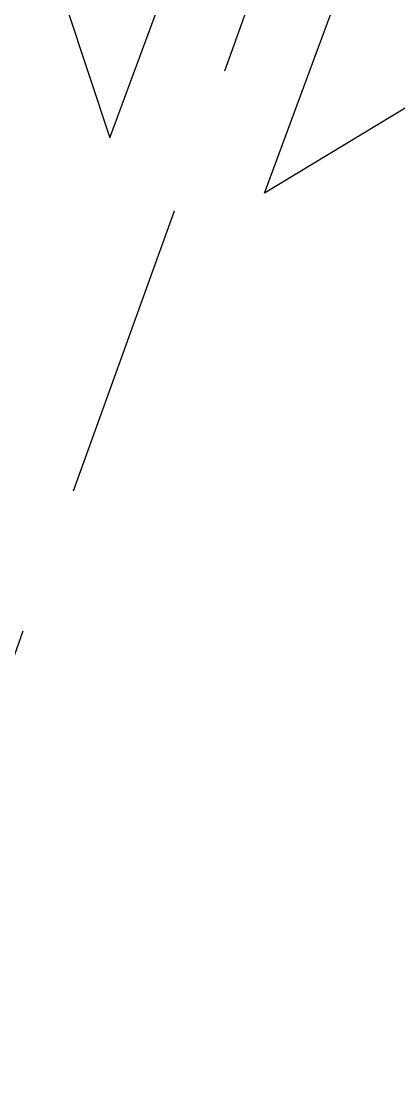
# Model space of a CAD drawing. Header units: metres. Extents: x 820373 to 834957, y 7564678 to 7566875.
# Drawn here: x 821825.77 to 821841.63, y 7564703.45 to 7564748.05 of the extents above; entities that cross this region are included whole.
import ezdxf
from ezdxf.enums import TextEntityAlignment as Align

# ---------------------------------------------------------------- set-up
doc = ezdxf.new("R2010")
doc.units = ezdxf.units.M
doc.linetypes.add('HIDDEN', pattern=[0.375, 0.25, -0.125])
for name, color, linetype in [('P-ARTICULAÇÃO', 4, 'HIDDEN'), ('P-ARTICULAÇÃO-TEXTO-1', 1, 'Continuous'), ('P-ARTICULAÇÃO-TEXTO-2', 2, 'Continuous'), ('P-WIPEOUT1', 5, 'Continuous'), ('P-WIPEOUT2', 2, 'Continuous'), ('XREF_TOP$0$T-HD-VALETA_SARJETA', 132, 'Continuous'), ('XREF_TOP$0$T-HG-BARRANCO', 23, 'Continuous'), ('XREF_TOP$0$T-HG-CRISTA', 23, 'Continuous'), ('XREF_TOP$0$T-HG-PÉ', 23, 'Continuous'), ('XREF_TOP$0$T-HM-COTA', 252, 'Continuous'), ('XREF_TOP$0$T-HM-CURVA_INTERMEDIÁRIA', 252, 'Continuous'), ('XREF_TOP$0$T-SI-FAIXA', 23, 'Continuous'), ('XREF_TOP$0$T-SI-PLACA', 252, 'Continuous'), ('XREF_TOP$0$T-SV-GUARD_RAIL', 23, 'Continuous'), ('XREF_TOP$0$T-SV-RUA_PAVIMENTADA', 23, 'Continuous')]:
    doc.layers.add(name, color=color, linetype=linetype)
doc.styles.add('XREF_TOP$0$ROMANS', font='arial.ttf', dxfattribs={"height": 1.5})

# ---------------------------------------------------------------- blocks, each defined once
blk = doc.blocks.new('XREF_TOP$0$PONTO')
at = {"layer": 'XREF_TOP$0$T-HM-COTA'}
blk.add_point((0, 0), dxfattribs=at)
blk = doc.blocks.new('XREF_TOP$0$PLACA 01')
blk.add_circle((0, 0), 0.75)
at = {"style": 'XREF_TOP$0$ROMANS'}
blk.add_attdef('PL', text='', height=1.5, dxfattribs=at).set_placement((1.5, 0), align=Align.MIDDLE_LEFT)
blk = doc.blocks.new('XREF_TOP')
at = {"layer": 'XREF_TOP$0$T-HD-VALETA_SARJETA'}
for points in [[(821819.176, 7564735.71, 845.078), (821819.733, 7564735.77, 845.071), (821821.812, 7564738.534, 845.407), (821824.233, 7564741.565, 845.786), (821828.488, 7564743.917, 847.305)], [(821819.441, 7564734.888, 844.736), (821820.606, 7564736.199, 844.895), (821822.303, 7564738.537, 845.144), (821824.499, 7564741.245, 845.579), (821828.601, 7564743.171, 847.106)], [(821829.158, 7564742.77, 847.299), (821824.702, 7564740.993, 845.812), (821822.573, 7564738.075, 845.396), (821820.958, 7564735.968, 845.111)], [(821819.441, 7564734.888, 844.736), (821820.256, 7564735.079, 844.808), (821826.092, 7564736.61, 845.164)], [(821826.109, 7564736.922, 845.365), (821820.958, 7564735.968, 845.111)], [(821826.908, 7564735.642, 845.298), (821821.121, 7564733.988, 845.292), (821819.676, 7564733.433, 845.287)]]:
    blk.add_polyline3d(points, dxfattribs=at)
for points in [[(821829.158, 7564742.77, 847.299), (821828.601, 7564743.171, 847.106), (821828.488, 7564743.917, 847.305)], [(821826.908, 7564735.642, 845.298), (821826.092, 7564736.61, 845.164), (821826.109, 7564736.922, 845.365)]]:
    blk.add_polyline3d(points, close=True, dxfattribs=at)
at = {"layer": 'XREF_TOP$0$T-HD-VALETA_SARJETA', "ltscale": 22}
for points in [[(821828.12, 7564728.734, 845.206), (821822.913, 7564727.069, 845.18), (821817.063, 7564725.02, 845.113)], [(821827.597, 7564727.282, 844.927), (821823.133, 7564725.886, 844.918), (821819.633, 7564723.99, 844.864)], [(821827.46, 7564726.9, 845.136), (821823.011, 7564725.467, 845.113), (821819.744, 7564723.733, 845.068)]]:
    blk.add_polyline3d(points, dxfattribs=at)
at = {"layer": 'XREF_TOP$0$T-HG-BARRANCO'}
for p, q in [((821826.132, 7564747.275), (821828.784, 7564747.023)), ((821823.062, 7564745.559), (821828.594, 7564745.032)), ((821825.858, 7564743.438), (821828.516, 7564744.21)), ((821840.663, 7564742.875), (821841.384, 7564739.809)), ((821838.717, 7564742.417), (821839.086, 7564740.847)), ((821836.77, 7564741.959), (821837.525, 7564738.745)), ((821827.293, 7564740.154), (821829.136, 7564741.672)), ((821830.834, 7564741.088), (821831.103, 7564739.198)), ((821832.815, 7564741.369), (821833.329, 7564737.753)), ((821829.416, 7564740.886), (821828.164, 7564737.146)), ((821832.805, 7564721.203), (821830.862, 7564727.995)), ((821827.126, 7564725.973), (821826.894, 7564726.717)), ((821834.728, 7564721.753), (821833.751, 7564725.166)), ((821830.886, 7564720.64), (821829.842, 7564723.985)), ((821827.067, 7564719.448), (821826.029, 7564722.776))]:
    blk.add_line(p, q, dxfattribs=at)
at = {"layer": 'XREF_TOP$0$T-HG-CRISTA'}
for points in [[(821828.488, 7564743.917, 847.305), (821829.71, 7564756.752, 848.086), (821831.203, 7564765.857, 847.97), (821834.085, 7564770.582, 848.17), (821837.004, 7564774.349, 851.025), (821840.886, 7564777.814, 852.366)], [(821832.659, 7564741.347, 847.428), (821829.416, 7564740.886, 847.289), (821829.004, 7564741.25, 847.294), (821829.268, 7564742.095, 847.296), (821829.158, 7564742.77, 847.299)]]:
    blk.add_polyline3d(points, dxfattribs=at)
at = {"layer": 'XREF_TOP$0$T-HG-PÉ'}
blk.add_polyline3d([(821831.191, 7564737.268, 845.418), (821830.725, 7564737.162, 845.41), (821827.765, 7564737.143, 845.47), (821825.607, 7564738.138, 845.53), (821824.702, 7564740.993, 845.812)], dxfattribs=at)
at = {"layer": 'XREF_TOP$0$T-HM-CURVA_INTERMEDIÁRIA'}
for points in [[(821825.655, 7564740.383), (821825.777, 7564740.19), (821825.914, 7564739.987), (821826.063, 7564739.781), (821826.224, 7564739.577), (821826.393, 7564739.383), (821826.57, 7564739.205), (821826.752, 7564739.048), (821826.936, 7564738.911), (821827.118, 7564738.793), (821827.295, 7564738.693), (821827.463, 7564738.607), (821827.618, 7564738.535), (821827.757, 7564738.475), (821827.877, 7564738.425), (821827.974, 7564738.383), (821828.056, 7564738.348), (821828.127, 7564738.321), (821828.195, 7564738.3), (821828.267, 7564738.285), (821828.349, 7564738.275), (821828.448, 7564738.269), (821828.571, 7564738.267), (821828.723, 7564738.269), (821828.904, 7564738.274), (821829.114, 7564738.285), (821829.353, 7564738.301), (821829.618, 7564738.325), (821829.911, 7564738.356), (821830.228, 7564738.397), (821830.571, 7564738.447), (821830.937, 7564738.507), (821831.319, 7564738.576), (821831.687, 7564738.646)], [(821832.4, 7564740.627), (821832.171, 7564740.609), (821831.676, 7564740.568), (821831.236, 7564740.53), (821830.868, 7564740.495), (821830.567, 7564740.463), (821830.324, 7564740.435), (821830.13, 7564740.41), (821829.978, 7564740.388), (821829.857, 7564740.369), (821829.759, 7564740.353), (821829.675, 7564740.339), (821829.598, 7564740.328), (821829.526, 7564740.32), (821829.459, 7564740.314), (821829.395, 7564740.312), (821829.335, 7564740.314), (821829.279, 7564740.32), (821829.225, 7564740.33), (821829.173, 7564740.344), (821829.123, 7564740.364), (821829.074, 7564740.387), (821829.027, 7564740.414), (821828.981, 7564740.443), (821828.936, 7564740.473), (821828.891, 7564740.504), (821828.846, 7564740.534), (821828.802, 7564740.562), (821828.757, 7564740.589), (821828.712, 7564740.614), (821828.667, 7564740.638), (821828.622, 7564740.663), (821828.578, 7564740.689), (821828.535, 7564740.718), (821828.493, 7564740.749), (821828.451, 7564740.785), (821828.411, 7564740.826), (821828.373, 7564740.873), (821828.337, 7564740.926), (821828.304, 7564740.987), (821828.275, 7564741.057), (821828.251, 7564741.135), (821828.231, 7564741.224), (821828.217, 7564741.323), (821828.209, 7564741.434), (821828.206, 7564741.553), (821828.208, 7564741.679), (821828.213, 7564741.808), (821828.22, 7564741.938), (821828.229, 7564742.067), (821828.238, 7564742.19), (821828.247, 7564742.307), (821828.254, 7564742.414), (821828.26, 7564742.512), (821828.266, 7564742.6), (821828.27, 7564742.678), (821828.274, 7564742.748), (821828.277, 7564742.808), (821828.281, 7564742.86), (821828.284, 7564742.903), (821828.288, 7564742.938), (821828.291, 7564742.966), (821828.294, 7564742.987), (821828.297, 7564743.003), (821828.299, 7564743.014), (821828.3, 7564743.022), (821828.301, 7564743.027), (821828.299, 7564743.03), (821828.297, 7564743.033), (821828.291, 7564743.036), (821828.282, 7564743.041), (821828.27, 7564743.047), (821828.252, 7564743.056), (821828.228, 7564743.068), (821828.197, 7564743.086), (821828.158, 7564743.108), (821828.112, 7564743.136), (821828.058, 7564743.17), (821828, 7564743.207), (821827.939, 7564743.248), (821827.877, 7564743.29), (821827.815, 7564743.332), (821827.756, 7564743.374), (821827.702, 7564743.414), (821827.653, 7564743.452), (821827.61, 7564743.487), (821827.573, 7564743.521), (821827.54, 7564743.554), (821827.512, 7564743.586), (821827.487, 7564743.618), (821827.465, 7564743.651), (821827.446, 7564743.686), (821827.429, 7564743.722), (821827.415, 7564743.764), (821827.404, 7564743.814), (821827.397, 7564743.875), (821827.394, 7564743.951), (821827.397, 7564744.044), (821827.406, 7564744.159), (821827.422, 7564744.297), (821827.445, 7564744.464), (821827.472, 7564744.669), (821827.503, 7564744.924), (821827.533, 7564745.238), (821827.561, 7564745.624), (821827.585, 7564746.091), (821827.601, 7564746.652), (821827.608, 7564747.316), (821827.605, 7564748.09)], [(821827.055, 7564725.776), (821826.609, 7564725.631), (821825.884, 7564725.396), (821825.234, 7564725.186)], [(821825.383, 7564724.104), (821825.987, 7564724.293), (821826.59, 7564724.485)], [(821825.442, 7564723.004), (821826.088, 7564723.2), (821826.133, 7564723.214)]]:
    blk.add_lwpolyline(points, dxfattribs=at)
at = {"layer": 'XREF_TOP$0$T-SI-FAIXA'}
for points in [[(821830.76, 7564736.07, 845.415), (821830.667, 7564736.045, 845.414), (821814.355, 7564731.357, 845.247), (821809.695, 7564729.917, 845.267)], [(821828.427, 7564729.588, 845.234), (821825.936, 7564728.824, 845.212), (821822.883, 7564727.798, 845.19), (821819.858, 7564726.691, 845.172), (821816.864, 7564725.503, 845.159), (821809.662, 7564721.998, 845.255), (821795.73, 7564714.903, 845.227)]]:
    blk.add_polyline3d(points, dxfattribs=at)
at = {"layer": 'XREF_TOP$0$T-SV-GUARD_RAIL', "elevation": 845.122}
blk.add_lwpolyline([(821827.464, 7564726.913), (821819.617, 7564724.163), (821810.429, 7564720.119)], dxfattribs=at)
at = {"layer": 'XREF_TOP$0$T-SV-GUARD_RAIL'}
blk.add_polyline3d([(821837.965, 7564729.941, 845.304), (821832.206, 7564728.575, 845.122)], dxfattribs=at)
at = {"layer": 'XREF_TOP$0$T-SV-RUA_PAVIMENTADA', "ltscale": 22}
blk.add_polyline3d([(821830.938, 7564736.565, 845.385), (821830.486, 7564736.462, 845.376), (821826.908, 7564735.642, 845.298)], dxfattribs=at)
at = {"layer": 'XREF_TOP$0$T-HM-COTA', "rotation": 155.5308333333333}
for p in [(821828.488, 7564743.917, 847.305), (821828.601, 7564743.171, 847.106), (821829.158, 7564742.77, 847.299), (821836.47, 7564741.889, 847.592), (821829.416, 7564740.886, 847.289), (821835.221, 7564738.615, 845.629), (821836.711, 7564738.521, 845.518), (821836.857, 7564737.917, 845.503), (821836.93, 7564737.616, 845.492), (821830.725, 7564737.162, 845.41), (821826.092, 7564736.61, 845.164), (821826.109, 7564736.922, 845.365), (821830.486, 7564736.462, 845.376), (821830.667, 7564736.045, 845.414), (821826.908, 7564735.642, 845.298), (821837.892, 7564731.54, 845.314), (821832.119, 7564730.63, 845.27), (821832.275, 7564730.063, 845.227), (821837.965, 7564729.941, 845.304), (821838.183, 7564730.327, 845.009), (821838.26, 7564729.869, 845.265), (821832.206, 7564728.575, 845.122), (821832.254, 7564728.738, 844.937), (821832.332, 7564728.469, 845.162), (821831.394, 7564720.799, 851.56), (821832.169, 7564719.838, 851.384), (821832.23, 7564720.049, 851.587), (821832.436, 7564719.422, 851.437), (821832.596, 7564718.918, 851.541)]:
    blk.add_blockref('XREF_TOP$0$PONTO', p, dxfattribs=at)
at = {"layer": 'XREF_TOP$0$T-SI-PLACA', "rotation": 155.5308673040815}
blk.add_blockref('XREF_TOP$0$PLACA 01', (821835.221, 7564738.615, 845.629), dxfattribs=at)

msp = doc.modelspace()

# ---------------------------------------------------------------- block references
at = {"ltscale": 100}
msp.add_blockref('XREF_TOP', (0, 0), dxfattribs=at)

# ---------------------------------------------------------------- next in the draw order: wipeouts: each hides what was drawn before it
msp.add_wipeout([(821903.692, 7564938.717), (821940.285, 7564913.415), (821855.732, 7564678.477), (821815.273, 7564693.038)]).dxf.layer = 'P-WIPEOUT2'

# ---------------------------------------------------------------- next in the draw order: wipeouts: each hides what was drawn before it
msp.add_wipeout([(821762.014, 7564750.062), (821821.094, 7564709.212), (821903.692, 7564938.717), (821896.091, 7564943.973)]).dxf.layer = 'P-WIPEOUT1'

# ---------------------------------------------------------------- next in the draw order: linework, layer by layer
at = {"layer": 'P-ARTICULAÇÃO', "ltscale": 50}
msp.add_line((821815.273, 7564693.038), (821903.692, 7564938.717), dxfattribs=at)
at = {"layer": 'P-ARTICULAÇÃO-TEXTO-1'}
msp.add_lwpolyline([(821826.77, 7564751.351), (821829.5, 7564743.15), (821834.172, 7564755.815), (821826.77, 7564751.351)], dxfattribs=at)
at = {"layer": 'P-ARTICULAÇÃO-TEXTO-2'}
msp.add_lwpolyline([(821843.394, 7564745.288), (821835.991, 7564740.824), (821840.664, 7564753.489), (821843.394, 7564745.288)], dxfattribs=at)

doc.saveas('drawing.dxf')
